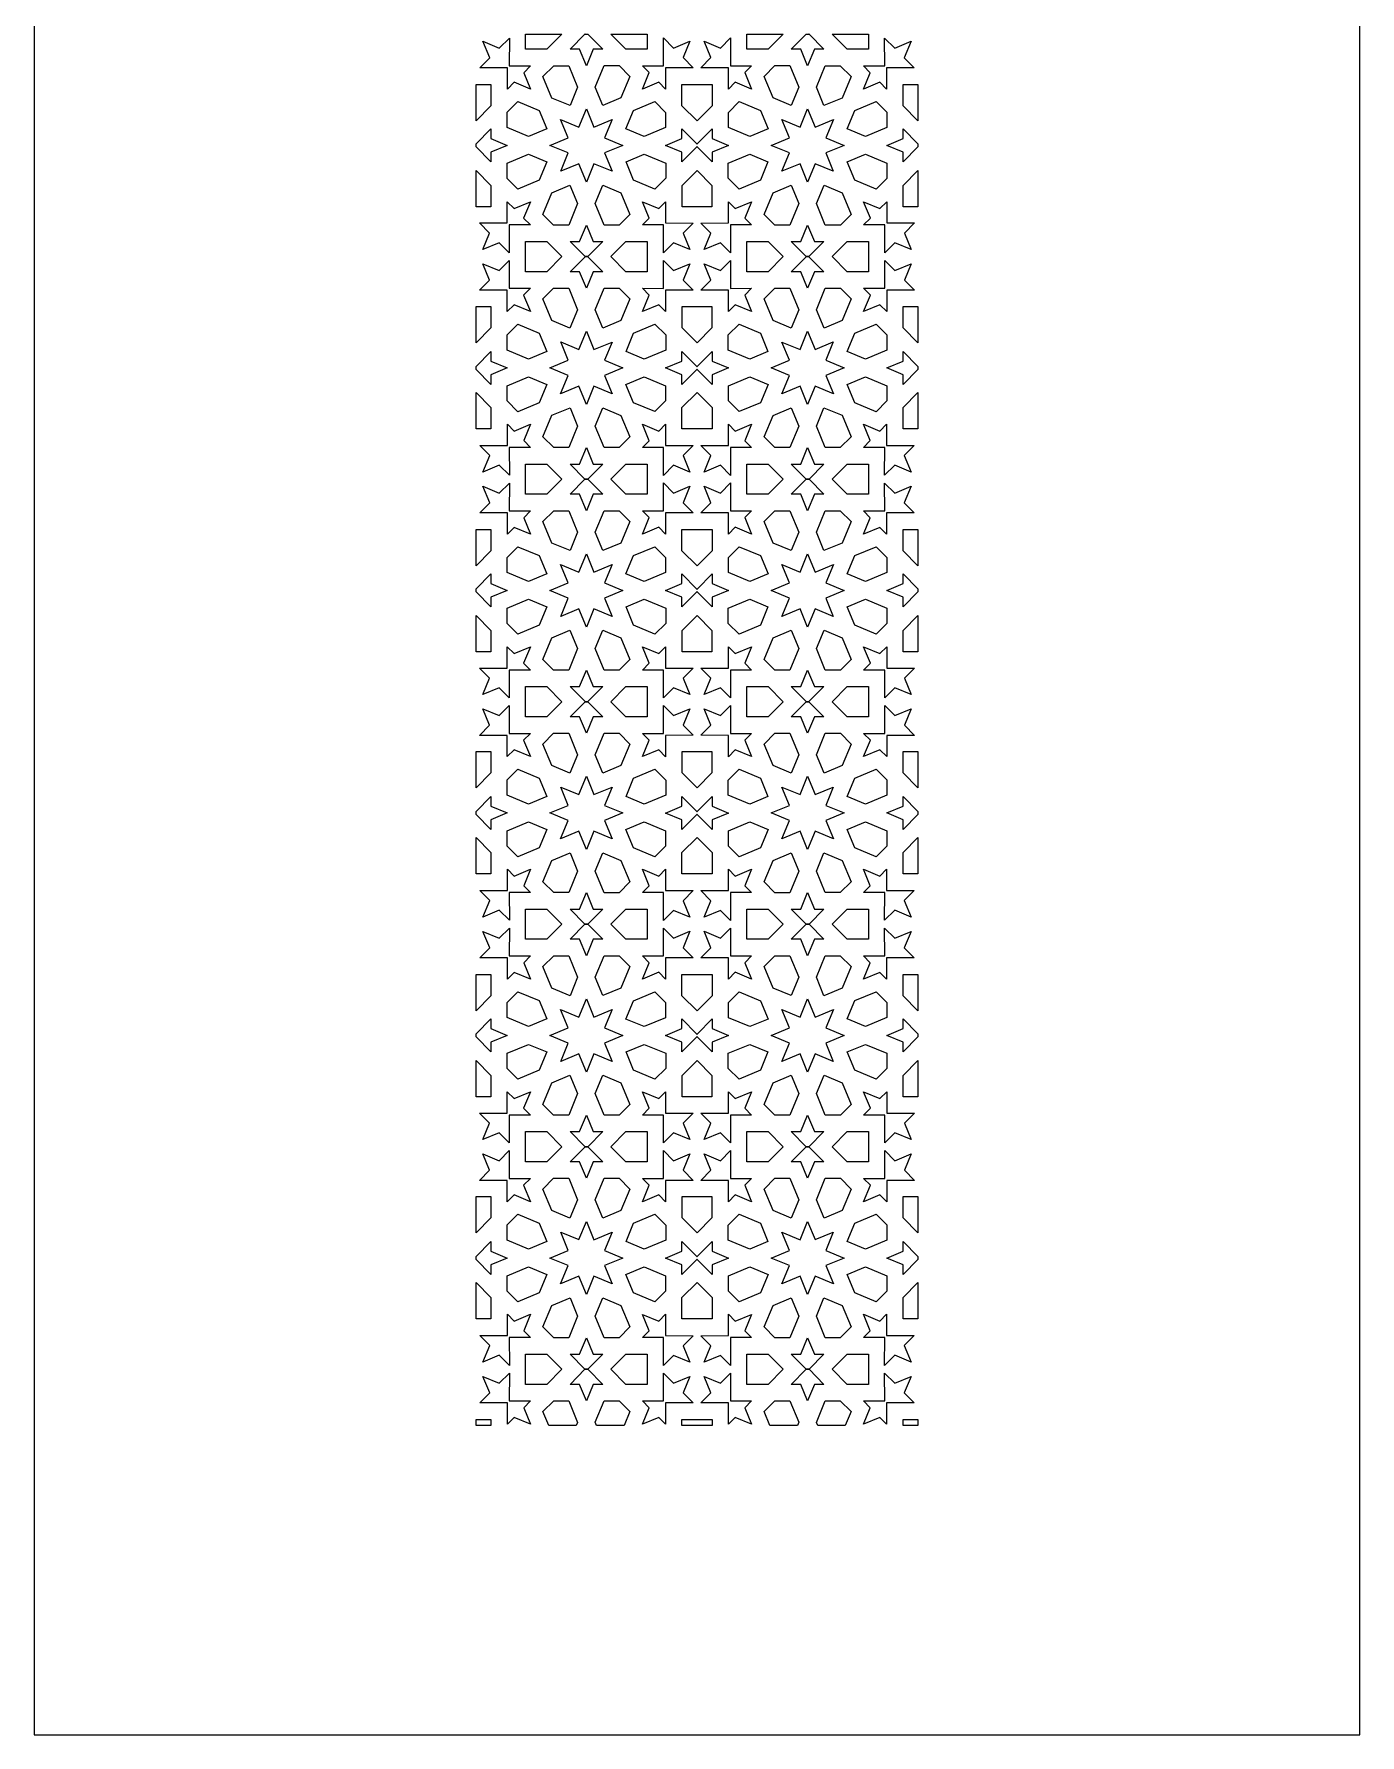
# Model space of a CAD drawing. Extents: x -375 to 375, y -1025 to 1025.
# Drawn here: x -375 to 375, y -1025 to -63 of the extents above; entities that cross this region are included whole.
import ezdxf

# ---------------------------------------------------------------- set-up
doc = ezdxf.new("R2010")
doc.units = 0
doc.layers.add('LAYER_1', color=18, linetype='CONTINUOUS')

msp = doc.modelspace()

# ---------------------------------------------------------------- linework, layer by layer
at = {"layer": 'LAYER_1'}
for points in [[(-375, -1025), (375, -1025), (375, 1025), (-375, 1025)], [(-106.15, -81.18), (-94.17, -81.17), (-98.01, -85.04), (-94.18, -94.34), (-103.43, -90.49), (-107.27, -94.35), (-107.26, -82.3), (-122.88, -82.29), (-117.23, -76.6), (-121.06, -67.29), (-111.81, -71.15), (-106.14, -65.44)], [(-84.92, -71.77), (-96.94, -71.77), (-96.94, -63.25), (-76.45, -63.25)], [(-53.3, -71.79), (-58.72, -71.79), (-62.56, -81.09), (-66.39, -71.79), (-71.82, -71.79), (-63.35, -63.28), (-61.77, -63.28)], [(-63.34, -63.18), (-63.36, -63.2), (-63.34, -63.21), (-63.35, -63.21), (-63.37, -63.21), (-63.36, -63.2), (-63.37, -63.18), (-63.35, -63.18)], [(-63.34, -63.22), (-63.36, -63.23), (-63.34, -63.24), (-63.35, -63.24), (-63.37, -63.24), (-63.36, -63.23), (-63.37, -63.21), (-63.35, -63.21)], [(-63.34, -63.25), (-63.36, -63.26), (-63.34, -63.28), (-63.35, -63.28), (-63.37, -63.28), (-63.36, -63.26), (-63.37, -63.25), (-63.35, -63.25)], [(-28.17, -71.77), (-40.19, -71.77), (-48.67, -63.25), (-28.17, -63.25)], [(-13.26, -71.1), (-4.01, -67.25), (-7.84, -76.55), (-2.19, -82.24), (-17.81, -82.25), (-17.8, -94.31), (-21.64, -90.44), (-30.89, -94.3), (-27.06, -84.99), (-30.9, -81.13), (-18.92, -81.14), (-18.93, -65.4)], [(18.92, -81.14), (30.9, -81.13), (27.06, -84.99), (30.89, -94.3), (21.64, -90.44), (17.8, -94.31), (17.81, -82.25), (2.19, -82.24), (7.84, -76.55), (4.01, -67.25), (13.26, -71.1), (18.93, -65.4)], [(40.19, -71.77), (28.17, -71.77), (28.17, -63.25), (48.67, -63.25)], [(71.82, -71.79), (66.39, -71.79), (62.56, -81.09), (58.72, -71.79), (53.3, -71.79), (61.77, -63.28), (63.35, -63.28)], [(63.36, -63.2), (63.37, -63.21), (63.35, -63.21), (63.34, -63.21), (63.36, -63.2), (63.34, -63.18), (63.35, -63.18), (63.37, -63.18)], [(63.36, -63.23), (63.37, -63.24), (63.35, -63.24), (63.34, -63.24), (63.36, -63.23), (63.34, -63.22), (63.35, -63.21), (63.37, -63.21)], [(63.36, -63.26), (63.37, -63.28), (63.35, -63.28), (63.34, -63.28), (63.36, -63.26), (63.34, -63.25), (63.35, -63.25), (63.37, -63.25)], [(96.94, -71.77), (84.92, -71.77), (76.45, -63.25), (96.94, -63.25)], [(111.81, -71.15), (121.06, -67.29), (117.23, -76.6), (122.88, -82.29), (107.26, -82.3), (107.27, -94.35), (103.43, -90.49), (94.18, -94.34), (98.01, -85.04), (94.17, -81.17), (106.15, -81.18), (106.14, -65.44)], [(-67.54, -93.27), (-71.81, -103.64), (-82.09, -99.36), (-87.11, -87.18), (-81.05, -81.1), (-72.55, -81.1)], [(-37.99, -87.16), (-43, -99.33), (-53.29, -103.62), (-57.56, -93.25), (-52.55, -81.07), (-44.05, -81.07)], [(57.56, -93.25), (53.29, -103.62), (43, -99.33), (37.99, -87.16), (44.05, -81.07), (52.55, -81.07)], [(87.11, -87.18), (82.09, -99.36), (71.81, -103.64), (67.54, -93.27), (72.55, -81.1), (81.05, -81.1)], [(-116.59, -103.81), (-125, -112.27), (-125, -91.72), (-116.59, -91.72)], [(8.49, -103.8), (0, -112.3), (-8.49, -103.8), (-8.49, -91.71), (8.49, -91.71)], [(125, -112.27), (116.59, -103.81), (116.59, -91.72), (125, -91.72)], [(-89.22, -106.45), (-84.95, -116.83), (-95.24, -121.11), (-107.34, -116.07), (-107.34, -107.46), (-101.33, -101.41)], [(-58.29, -115.8), (-47.99, -111.5), (-52.26, -121.86), (-41.96, -126.16), (-52.25, -130.45), (-47.99, -140.81), (-58.29, -136.52), (-62.55, -146.88), (-66.82, -136.53), (-77.11, -140.82), (-72.84, -130.45), (-83.15, -126.16), (-72.85, -121.86), (-77.12, -111.5), (-66.82, -115.8), (-62.55, -105.44)], [(-17.78, -107.48), (-17.78, -116.09), (-29.88, -121.13), (-40.17, -116.85), (-35.9, -106.47), (-23.79, -101.43)], [(35.9, -106.47), (40.17, -116.85), (29.88, -121.13), (17.78, -116.09), (17.78, -107.48), (23.79, -101.43)], [(66.82, -115.8), (77.12, -111.5), (72.85, -121.86), (83.15, -126.16), (72.84, -130.45), (77.11, -140.82), (66.82, -136.53), (62.55, -146.88), (58.29, -136.52), (47.99, -140.81), (52.25, -130.45), (41.96, -126.16), (52.26, -121.86), (47.99, -111.5), (58.29, -115.8), (62.55, -105.44)], [(107.34, -107.46), (107.34, -116.07), (95.24, -121.11), (84.95, -116.83), (89.22, -106.45), (101.33, -101.41)], [(-116.58, -122.3), (-107.33, -126.15), (-116.58, -130), (-116.58, -135.47), (-125, -126.99), (-125, -125.31), (-116.58, -116.83)], [(8.5, -122.29), (17.75, -126.14), (8.5, -129.99), (8.5, -135.46), (0.03, -126.93), (0.03, -126.94), (0.02, -126.94), (0.01, -126.94), (0, -126.93), (-0.01, -126.94), (-0.02, -126.94), (-0.03, -126.94), (-0.03, -126.93), (-8.5, -135.46), (-8.5, -129.99), (-17.75, -126.14), (-8.5, -122.29), (-8.5, -116.82), (-0.04, -125.35), (-0.02, -125.36), (0, -125.35), (0.02, -125.36), (0.04, -125.35), (8.5, -116.82)], [(125, -125.31), (125, -126.99), (116.58, -135.47), (116.58, -130), (107.33, -126.15), (116.58, -122.3), (116.58, -116.83)], [(-84.95, -135.48), (-89.22, -145.85), (-101.33, -150.89), (-107.34, -144.85), (-107.34, -136.24), (-95.24, -131.19)], [(-17.71, -136.22), (-17.71, -144.77), (-23.77, -150.86), (-35.87, -145.82), (-40.13, -135.47), (-29.82, -131.18)], [(40.13, -135.47), (35.87, -145.82), (23.77, -150.86), (17.71, -144.77), (17.71, -136.22), (29.82, -131.18)], [(107.34, -136.24), (107.34, -144.85), (101.33, -150.89), (89.22, -145.85), (84.95, -135.48), (95.24, -131.19)], [(-116.54, -148.83), (-116.54, -160.92), (-125, -160.92), (-125, -140.34), (-124.99, -140.33)], [(8.45, -148.83), (8.45, -160.92), (0, -160.92), (-8.45, -160.92), (-8.45, -148.83), (0, -140.38)], [(125, -140.34), (125, -160.92), (116.54, -160.92), (116.54, -148.83), (124.99, -140.33)], [(-67.57, -159.05), (-72.58, -171.23), (-81.08, -171.23), (-87.14, -165.14), (-82.12, -152.96), (-71.84, -148.68)], [(-42.99, -152.96), (-37.98, -165.14), (-44.03, -171.22), (-52.53, -171.22), (-57.54, -159.05), (-53.27, -148.67)], [(57.54, -159.05), (52.53, -171.22), (44.03, -171.22), (37.98, -165.14), (42.99, -152.96), (53.27, -148.67)], [(82.12, -152.96), (87.14, -165.14), (81.08, -171.23), (72.58, -171.23), (67.57, -159.05), (71.84, -148.68)], [(-103.48, -161.86), (-94.23, -158), (-98.06, -167.31), (-94.22, -171.17), (-106.2, -171.16), (-106.21, -186.88), (-111.87, -181.19), (-121.11, -185.04), (-117.28, -175.74), (-122.95, -170.04), (-107.31, -170.04), (-107.32, -158)], [(-17.82, -170.04), (-2.2, -170.05), (-7.85, -175.74), (-4.02, -185.05), (-13.27, -181.19), (-18.94, -186.9), (-18.93, -171.16), (-30.91, -171.17), (-27.07, -167.3), (-30.9, -158), (-21.65, -161.85), (-17.81, -157.99)], [(21.65, -161.85), (30.9, -158), (27.07, -167.3), (30.91, -171.17), (18.93, -171.16), (18.94, -186.9), (13.27, -181.19), (4.02, -185.05), (7.85, -175.74), (2.2, -170.05), (17.82, -170.04), (17.81, -157.99)], [(107.31, -170.04), (122.95, -170.04), (117.28, -175.74), (121.11, -185.04), (111.87, -181.19), (106.21, -186.88), (106.2, -171.16), (94.22, -171.17), (98.06, -167.31), (94.23, -158), (103.48, -161.86), (107.32, -158)], [(-58.72, -180.53), (-53.29, -180.53), (-61.77, -189.05), (-61.75, -189.07), (-63.37, -189.07), (-63.34, -189.05), (-71.82, -180.53), (-66.39, -180.53), (-62.55, -171.23)], [(66.39, -180.53), (71.82, -180.53), (63.34, -189.05), (63.37, -189.07), (61.75, -189.07), (61.77, -189.05), (53.29, -180.53), (58.72, -180.53), (62.55, -171.23)], [(-76.43, -189.07), (-84.92, -197.62), (-96.94, -197.62), (-96.94, -189.07), (-96.94, -180.53), (-84.92, -180.53)], [(-28.17, -189.07), (-28.17, -197.62), (-40.19, -197.62), (-48.68, -189.07), (-40.19, -180.53), (-28.17, -180.53)], [(48.68, -189.07), (40.19, -197.62), (28.17, -197.62), (28.17, -189.07), (28.17, -180.53), (40.19, -180.53)], [(96.94, -189.07), (96.94, -197.62), (84.92, -197.62), (76.43, -189.07), (84.92, -180.53), (96.94, -180.53)], [(-106.2, -206.98), (-94.22, -206.97), (-98.06, -210.83), (-94.23, -220.14), (-103.48, -216.29), (-107.32, -220.15), (-107.31, -208.1), (-122.95, -208.11), (-117.28, -202.4), (-121.11, -193.1), (-111.87, -196.95), (-106.21, -191.27)], [(-61.77, -189.09), (-53.29, -197.61), (-58.72, -197.61), (-62.55, -206.92), (-66.39, -197.61), (-71.82, -197.61), (-63.34, -189.1), (-63.37, -189.07), (-61.75, -189.07)], [(-13.27, -196.95), (-4.02, -193.1), (-7.85, -202.4), (-2.2, -208.09), (-17.82, -208.1), (-17.81, -220.16), (-21.65, -216.29), (-30.9, -220.15), (-27.07, -210.84), (-30.91, -206.98), (-18.93, -206.99), (-18.94, -191.25)], [(18.93, -206.99), (30.91, -206.98), (27.07, -210.84), (30.9, -220.15), (21.65, -216.29), (17.81, -220.16), (17.82, -208.1), (2.2, -208.09), (7.85, -202.4), (4.02, -193.1), (13.27, -196.95), (18.94, -191.25)], [(63.34, -189.1), (71.82, -197.61), (66.39, -197.61), (62.55, -206.92), (58.72, -197.61), (53.29, -197.61), (61.77, -189.09), (61.75, -189.07), (63.37, -189.07)], [(111.87, -196.95), (121.11, -193.1), (117.28, -202.4), (122.95, -208.11), (107.31, -208.1), (107.32, -220.15), (103.48, -216.29), (94.23, -220.14), (98.06, -210.83), (94.22, -206.97), (106.2, -206.98), (106.21, -191.27)], [(-67.57, -219.09), (-71.84, -229.47), (-82.12, -225.18), (-87.14, -213), (-81.08, -206.92), (-72.58, -206.92)], [(-37.98, -213.01), (-42.99, -225.18), (-53.27, -229.47), (-57.54, -219.1), (-52.53, -206.92), (-44.03, -206.92)], [(57.54, -219.1), (53.27, -229.47), (42.99, -225.18), (37.98, -213.01), (44.03, -206.92), (52.53, -206.92)], [(87.14, -213), (82.12, -225.18), (71.84, -229.47), (67.57, -219.09), (72.58, -206.92), (81.08, -206.92)], [(-116.54, -229.31), (-124.99, -237.82), (-125, -237.8), (-125, -217.22), (-116.54, -217.22)], [(8.45, -217.22), (8.45, -229.32), (0, -237.76), (-8.45, -229.32), (-8.45, -217.22), (0, -217.22)], [(125, -237.8), (124.99, -237.82), (116.54, -229.31), (116.54, -217.22), (125, -217.22)], [(-89.22, -232.29), (-84.95, -242.67), (-95.24, -246.95), (-107.34, -241.91), (-107.34, -233.3), (-101.33, -227.25)], [(-17.71, -233.37), (-17.71, -241.92), (-29.82, -246.97), (-40.13, -242.67), (-35.87, -232.32), (-23.77, -227.28)], [(35.87, -232.32), (40.13, -242.67), (29.82, -246.97), (17.71, -241.92), (17.71, -233.37), (23.77, -227.28)], [(107.34, -233.3), (107.34, -241.91), (95.24, -246.95), (84.95, -242.67), (89.22, -232.29), (101.33, -227.25)], [(-58.29, -241.63), (-47.99, -237.33), (-52.25, -247.69), (-41.96, -251.99), (-52.26, -256.28), (-47.99, -266.64), (-58.29, -262.35), (-62.55, -272.71), (-66.82, -262.35), (-77.12, -266.64), (-72.85, -256.28), (-83.15, -251.99), (-72.84, -247.69), (-77.11, -237.32), (-66.82, -241.62), (-62.55, -231.26)], [(66.82, -241.62), (77.11, -237.32), (72.84, -247.69), (83.15, -251.99), (72.85, -256.28), (77.12, -266.64), (66.82, -262.35), (62.55, -272.71), (58.29, -262.35), (47.99, -266.64), (52.26, -256.28), (41.96, -251.99), (52.25, -247.69), (47.99, -237.33), (58.29, -241.63), (62.55, -231.26)], [(-116.58, -248.14), (-107.33, -251.99), (-116.58, -255.85), (-116.58, -261.31), (-125, -252.83), (-125, -251.16), (-116.58, -242.68)], [(8.5, -248.15), (17.75, -252), (8.5, -255.86), (8.5, -261.32), (0.04, -252.8), (0.02, -252.79), (0, -252.8), (-0.02, -252.79), (-0.04, -252.8), (-8.5, -261.32), (-8.5, -255.86), (-17.75, -252), (-8.5, -248.15), (-8.5, -242.69), (-0.03, -251.22), (-0.03, -251.2), (-0.02, -251.21), (-0.01, -251.2), (0, -251.22), (0.01, -251.2), (0.02, -251.21), (0.03, -251.2), (0.03, -251.22), (8.5, -242.69)], [(125, -251.16), (125, -252.83), (116.58, -261.31), (116.58, -255.85), (107.33, -251.99), (116.58, -248.14), (116.58, -242.68)], [(-84.95, -261.32), (-89.22, -271.69), (-101.33, -276.73), (-107.34, -270.69), (-107.34, -262.07), (-95.24, -257.03)], [(-17.78, -262.05), (-17.78, -270.67), (-23.79, -276.71), (-35.9, -271.67), (-40.17, -261.3), (-29.88, -257.01)], [(40.17, -261.3), (35.9, -271.67), (23.79, -276.71), (17.78, -270.67), (17.78, -262.05), (29.88, -257.01)], [(107.34, -262.07), (107.34, -270.69), (101.33, -276.73), (89.22, -271.69), (84.95, -261.32), (95.24, -257.03)], [(-116.59, -274.33), (-116.59, -286.43), (-125, -286.43), (-125, -265.87)], [(8.49, -274.34), (8.49, -286.43), (-8.49, -286.43), (-8.49, -274.34), (0, -265.84)], [(125, -286.43), (116.59, -286.43), (116.59, -274.33), (125, -265.87)], [(-67.54, -284.87), (-72.55, -297.05), (-81.05, -297.05), (-87.11, -290.96), (-82.09, -278.78), (-71.81, -274.5)], [(-43, -278.81), (-37.99, -290.98), (-44.05, -297.07), (-52.55, -297.07), (-57.56, -284.9), (-53.29, -274.52)], [(57.56, -284.9), (52.55, -297.07), (44.05, -297.07), (37.99, -290.98), (43, -278.81), (53.29, -274.52)], [(82.09, -278.78), (87.11, -290.96), (81.05, -297.05), (72.55, -297.05), (67.54, -284.87), (71.81, -274.5)], [(-103.43, -287.66), (-94.18, -283.8), (-98.01, -293.11), (-94.17, -296.97), (-106.15, -296.96), (-106.14, -312.7), (-111.81, -307), (-121.06, -310.85), (-117.23, -301.55), (-122.88, -295.86), (-107.26, -295.85), (-107.27, -283.79)], [(-17.81, -295.89), (-2.19, -295.9), (-7.84, -301.59), (-4.01, -310.9), (-13.26, -307.04), (-18.93, -312.75), (-18.92, -297.01), (-30.9, -297.01), (-27.06, -293.15), (-30.89, -283.85), (-21.64, -287.7), (-17.8, -283.84)], [(21.64, -287.7), (30.89, -283.85), (27.06, -293.15), (30.9, -297.01), (18.92, -297.01), (18.93, -312.75), (13.26, -307.04), (4.01, -310.9), (7.84, -301.59), (2.19, -295.9), (17.81, -295.89), (17.8, -283.84)], [(107.26, -295.85), (122.88, -295.86), (117.23, -301.55), (121.06, -310.85), (111.81, -307), (106.14, -312.7), (106.15, -296.96), (94.17, -296.97), (98.01, -293.11), (94.18, -283.8), (103.43, -287.66), (107.27, -283.79)], [(-58.72, -306.36), (-53.3, -306.36), (-61.77, -314.87), (-63.35, -314.87), (-63.34, -314.87), (-63.36, -314.88), (-63.34, -314.9), (-63.35, -314.9), (-63.37, -314.9), (-63.36, -314.88), (-63.37, -314.87), (-63.35, -314.87), (-71.82, -306.36), (-66.39, -306.36), (-62.56, -297.05)], [(66.39, -306.36), (71.82, -306.36), (63.35, -314.87), (63.37, -314.87), (63.36, -314.88), (63.37, -314.9), (63.35, -314.9), (63.34, -314.9), (63.36, -314.88), (63.34, -314.87), (63.35, -314.87), (61.77, -314.87), (53.3, -306.36), (58.72, -306.36), (62.56, -297.05)], [(-76.45, -314.9), (-84.92, -323.43), (-96.94, -323.43), (-96.94, -314.9), (-96.94, -306.37), (-84.92, -306.37)], [(-28.17, -314.9), (-28.17, -323.43), (-40.19, -323.43), (-48.67, -314.9), (-40.19, -306.37), (-28.17, -306.37)], [(48.67, -314.9), (40.19, -323.43), (28.17, -323.43), (28.17, -314.9), (28.17, -306.37), (40.19, -306.37)], [(96.94, -314.9), (96.94, -323.43), (84.92, -323.43), (76.45, -314.9), (84.92, -306.37), (96.94, -306.37)], [(-106.15, -332.83), (-94.17, -332.83), (-98.01, -336.69), (-94.18, -345.99), (-103.43, -342.14), (-107.27, -346), (-107.26, -333.95), (-122.88, -333.94), (-117.23, -328.25), (-121.06, -318.94), (-111.81, -322.8), (-106.14, -317.1)], [(-63.34, -314.9), (-63.36, -314.92), (-63.34, -314.93), (-63.35, -314.93), (-61.77, -314.93), (-53.3, -323.44), (-58.72, -323.44), (-62.56, -332.75), (-66.39, -323.44), (-71.82, -323.44), (-63.35, -314.93), (-63.37, -314.93), (-63.36, -314.92), (-63.37, -314.9), (-63.35, -314.9)], [(-13.26, -322.75), (-4.01, -318.9), (-7.84, -328.2), (-2.19, -333.89), (-17.81, -333.91), (-17.8, -345.96), (-21.64, -342.1), (-30.89, -345.95), (-27.06, -336.65), (-30.9, -332.78), (-18.92, -332.79), (-18.93, -317.05)], [(18.92, -332.79), (30.9, -332.78), (27.06, -336.65), (30.89, -345.95), (21.64, -342.1), (17.8, -345.96), (17.81, -333.91), (2.19, -333.89), (7.84, -328.2), (4.01, -318.9), (13.26, -322.75), (18.93, -317.05)], [(63.36, -314.92), (63.37, -314.93), (63.35, -314.93), (71.82, -323.44), (66.39, -323.44), (62.56, -332.75), (58.72, -323.44), (53.3, -323.44), (61.77, -314.93), (63.35, -314.93), (63.34, -314.93), (63.36, -314.92), (63.34, -314.9), (63.35, -314.9), (63.37, -314.9)], [(111.81, -322.8), (121.06, -318.94), (117.23, -328.25), (122.88, -333.94), (107.26, -333.95), (107.27, -346), (103.43, -342.14), (94.18, -345.99), (98.01, -336.69), (94.17, -332.83), (106.15, -332.83), (106.14, -317.1)], [(-67.54, -344.92), (-71.81, -355.3), (-82.09, -351.01), (-87.11, -338.84), (-81.05, -332.75), (-72.55, -332.75)], [(-37.99, -338.81), (-43, -350.99), (-53.29, -355.27), (-57.56, -344.9), (-52.55, -332.72), (-44.05, -332.72)], [(57.56, -344.9), (53.29, -355.27), (43, -350.99), (37.99, -338.81), (44.05, -332.72), (52.55, -332.72)], [(87.11, -338.84), (82.09, -351.01), (71.81, -355.3), (67.54, -344.92), (72.55, -332.75), (81.05, -332.75)], [(-116.59, -355.46), (-125, -363.93), (-125, -343.37), (-116.59, -343.37)], [(8.49, -355.46), (0, -363.96), (-8.49, -355.46), (-8.49, -343.36), (8.49, -343.36)], [(125, -363.93), (116.59, -355.46), (116.59, -343.37), (125, -343.37)], [(-89.22, -358.11), (-84.95, -368.48), (-95.24, -372.77), (-107.34, -367.72), (-107.34, -359.11), (-101.33, -353.06)], [(-17.78, -359.13), (-17.78, -367.74), (-29.88, -372.79), (-40.17, -368.5), (-35.9, -358.13), (-23.79, -353.08)], [(35.9, -358.13), (40.17, -368.5), (29.88, -372.79), (17.78, -367.74), (17.78, -359.13), (23.79, -353.08)], [(107.34, -359.11), (107.34, -367.72), (95.24, -372.77), (84.95, -368.48), (89.22, -358.11), (101.33, -353.06)], [(-58.29, -367.45), (-47.99, -363.16), (-52.26, -373.52), (-41.96, -377.81), (-52.25, -382.11), (-47.99, -392.46), (-58.29, -388.17), (-62.55, -398.53), (-66.82, -388.18), (-77.11, -392.47), (-72.84, -382.11), (-83.15, -377.81), (-72.85, -373.52), (-77.12, -363.16), (-66.82, -367.45), (-62.55, -357.09)], [(66.82, -367.45), (77.12, -363.16), (72.85, -373.52), (83.15, -377.81), (72.84, -382.11), (77.11, -392.47), (66.82, -388.18), (62.55, -398.53), (58.29, -388.17), (47.99, -392.46), (52.25, -382.11), (41.96, -377.81), (52.26, -373.52), (47.99, -363.16), (58.29, -367.45), (62.55, -357.09)], [(-116.58, -373.95), (-107.33, -377.8), (-116.58, -381.66), (-116.58, -387.12), (-125, -378.64), (-125, -376.97), (-116.58, -368.49)], [(8.5, -373.94), (17.75, -377.79), (8.5, -381.65), (8.5, -387.11), (0.03, -378.58), (0.03, -378.59), (0.02, -378.59), (0.01, -378.59), (0, -378.58), (-0.01, -378.59), (-0.02, -378.59), (-0.03, -378.59), (-0.03, -378.58), (-8.5, -387.11), (-8.5, -381.65), (-17.75, -377.79), (-8.5, -373.94), (-8.5, -368.47), (-0.04, -377), (-0.02, -377.01), (0, -377), (0.02, -377.01), (0.04, -377), (8.5, -368.47)], [(125, -376.97), (125, -378.64), (116.58, -387.12), (116.58, -381.66), (107.33, -377.8), (116.58, -373.95), (116.58, -368.49)], [(-84.95, -387.13), (-89.22, -397.5), (-101.33, -402.55), (-107.34, -396.5), (-107.34, -387.89), (-95.24, -382.84)], [(-17.71, -387.87), (-17.71, -396.42), (-23.77, -402.52), (-35.87, -397.47), (-40.13, -387.13), (-29.82, -382.83)], [(40.13, -387.13), (35.87, -397.47), (23.77, -402.52), (17.71, -396.42), (17.71, -387.87), (29.82, -382.83)], [(107.34, -387.89), (107.34, -396.5), (101.33, -402.55), (89.22, -397.5), (84.95, -387.13), (95.24, -382.84)], [(-116.54, -400.48), (-116.54, -412.58), (-125, -412.58), (-125, -391.99), (-124.99, -391.98)], [(8.45, -400.48), (8.45, -412.57), (0, -412.57), (-8.45, -412.57), (-8.45, -400.48), (0, -392.04)], [(125, -391.99), (125, -412.58), (116.54, -412.58), (116.54, -400.48), (124.99, -391.98)], [(-67.57, -410.71), (-72.58, -422.88), (-81.08, -422.88), (-87.14, -416.79), (-82.12, -404.62), (-71.84, -400.33)], [(-42.99, -404.61), (-37.98, -416.79), (-44.03, -422.88), (-52.53, -422.88), (-57.54, -410.7), (-53.27, -400.33)], [(57.54, -410.7), (52.53, -422.88), (44.03, -422.88), (37.98, -416.79), (42.99, -404.61), (53.27, -400.33)], [(82.12, -404.62), (87.14, -416.79), (81.08, -422.88), (72.58, -422.88), (67.57, -410.71), (71.84, -400.33)], [(-103.48, -413.51), (-94.23, -409.66), (-98.06, -418.96), (-94.22, -422.83), (-106.2, -422.82), (-106.21, -438.53), (-111.87, -432.84), (-121.11, -436.7), (-117.28, -427.39), (-122.95, -421.69), (-107.31, -421.7), (-107.32, -409.65)], [(-17.82, -421.69), (-2.2, -421.71), (-7.85, -427.4), (-4.02, -436.7), (-13.27, -432.85), (-18.94, -438.55), (-18.93, -422.81), (-30.91, -422.82), (-27.07, -418.95), (-30.9, -409.65), (-21.65, -413.5), (-17.81, -409.64)], [(21.65, -413.5), (30.9, -409.65), (27.07, -418.95), (30.91, -422.82), (18.93, -422.81), (18.94, -438.55), (13.27, -432.85), (4.02, -436.7), (7.85, -427.4), (2.2, -421.71), (17.82, -421.69), (17.81, -409.64)], [(107.31, -421.7), (122.95, -421.69), (117.28, -427.39), (121.11, -436.7), (111.87, -432.84), (106.21, -438.53), (106.2, -422.82), (94.22, -422.83), (98.06, -418.96), (94.23, -409.66), (103.48, -413.51), (107.32, -409.65)], [(-58.72, -432.19), (-53.29, -432.19), (-61.77, -440.7), (-61.75, -440.72), (-63.37, -440.72), (-63.34, -440.7), (-71.82, -432.19), (-66.39, -432.19), (-62.55, -422.88)], [(66.39, -432.19), (71.82, -432.19), (63.34, -440.7), (63.37, -440.72), (61.75, -440.72), (61.77, -440.7), (53.29, -432.19), (58.72, -432.19), (62.55, -422.88)], [(-76.43, -440.73), (-84.92, -449.27), (-96.94, -449.27), (-96.94, -440.73), (-96.94, -432.18), (-84.92, -432.18)], [(-28.17, -440.73), (-28.17, -449.27), (-40.19, -449.27), (-48.68, -440.73), (-40.19, -432.18), (-28.17, -432.18)], [(48.68, -440.73), (40.19, -449.27), (28.17, -449.27), (28.17, -440.73), (28.17, -432.18), (40.19, -432.18)], [(96.94, -440.73), (96.94, -449.27), (84.92, -449.27), (76.43, -440.73), (84.92, -432.18), (96.94, -432.18)], [(-61.77, -440.75), (-53.29, -449.26), (-58.72, -449.26), (-62.55, -458.57), (-66.39, -449.26), (-71.82, -449.26), (-63.34, -440.75), (-63.37, -440.73), (-61.75, -440.73)], [(63.34, -440.75), (71.82, -449.26), (66.39, -449.26), (62.55, -458.57), (58.72, -449.26), (53.29, -449.26), (61.77, -440.75), (61.75, -440.73), (63.37, -440.73)], [(-106.2, -458.63), (-94.22, -458.62), (-98.06, -462.49), (-94.23, -471.79), (-103.48, -467.94), (-107.32, -471.8), (-107.31, -459.75), (-122.95, -459.76), (-117.28, -454.06), (-121.11, -444.75), (-111.87, -448.61), (-106.21, -442.92)], [(-13.27, -448.6), (-4.02, -444.75), (-7.85, -454.05), (-2.2, -459.74), (-17.82, -459.76), (-17.81, -471.81), (-21.65, -467.95), (-30.9, -471.8), (-27.07, -462.5), (-30.91, -458.63), (-18.93, -458.64), (-18.94, -442.9)], [(18.93, -458.64), (30.91, -458.63), (27.07, -462.5), (30.9, -471.8), (21.65, -467.95), (17.81, -471.81), (17.82, -459.76), (2.2, -459.74), (7.85, -454.05), (4.02, -444.75), (13.27, -448.6), (18.94, -442.9)], [(111.87, -448.61), (121.11, -444.75), (117.28, -454.06), (122.95, -459.76), (107.31, -459.75), (107.32, -471.8), (103.48, -467.94), (94.23, -471.79), (98.06, -462.49), (94.22, -458.62), (106.2, -458.63), (106.21, -442.92)], [(-67.57, -470.75), (-71.84, -481.12), (-82.12, -476.83), (-87.14, -464.66), (-81.08, -458.57), (-72.58, -458.57)], [(-37.98, -464.66), (-42.99, -476.84), (-53.27, -481.12), (-57.54, -470.75), (-52.53, -458.57), (-44.03, -458.57)], [(57.54, -470.75), (53.27, -481.12), (42.99, -476.84), (37.98, -464.66), (44.03, -458.57), (52.53, -458.57)], [(87.14, -464.66), (82.12, -476.83), (71.84, -481.12), (67.57, -470.75), (72.58, -458.57), (81.08, -458.57)], [(-116.54, -480.97), (-124.99, -489.47), (-125, -489.46), (-125, -468.87), (-116.54, -468.87)], [(8.45, -468.88), (8.45, -480.97), (0, -489.41), (-8.45, -480.97), (-8.45, -468.88), (0, -468.88)], [(125, -489.46), (124.99, -489.47), (116.54, -480.97), (116.54, -468.87), (125, -468.87)], [(-89.22, -483.95), (-84.95, -494.32), (-95.24, -498.61), (-107.34, -493.56), (-107.34, -484.95), (-101.33, -478.9)], [(-17.71, -485.03), (-17.71, -493.58), (-29.82, -498.62), (-40.13, -494.32), (-35.87, -483.98), (-23.77, -478.93)], [(35.87, -483.98), (40.13, -494.32), (29.82, -498.62), (17.71, -493.58), (17.71, -485.03), (23.77, -478.93)], [(107.34, -484.95), (107.34, -493.56), (95.24, -498.61), (84.95, -494.32), (89.22, -483.95), (101.33, -478.9)], [(-58.29, -493.28), (-47.99, -488.99), (-52.25, -499.34), (-41.96, -503.64), (-52.26, -507.93), (-47.99, -518.29), (-58.29, -514), (-62.55, -524.36), (-66.82, -514), (-77.12, -518.29), (-72.85, -507.93), (-83.15, -503.64), (-72.84, -499.34), (-77.11, -488.98), (-66.82, -493.27), (-62.55, -482.92)], [(66.82, -493.27), (77.11, -488.98), (72.84, -499.34), (83.15, -503.64), (72.85, -507.93), (77.12, -518.29), (66.82, -514), (62.55, -524.36), (58.29, -514), (47.99, -518.29), (52.26, -507.93), (41.96, -503.64), (52.25, -499.34), (47.99, -488.99), (58.29, -493.28), (62.55, -482.92)], [(-116.58, -499.79), (-107.33, -503.65), (-116.58, -507.5), (-116.58, -512.96), (-125, -504.48), (-125, -502.81), (-116.58, -494.33)], [(8.5, -499.8), (17.75, -503.66), (8.5, -507.51), (8.5, -512.98), (0.04, -504.45), (0.02, -504.44), (0, -504.45), (-0.02, -504.44), (-0.04, -504.45), (-8.5, -512.98), (-8.5, -507.51), (-17.75, -503.66), (-8.5, -499.8), (-8.5, -494.34), (-0.03, -502.87), (-0.03, -502.86), (-0.02, -502.86), (-0.01, -502.86), (0, -502.87), (0.01, -502.86), (0.02, -502.86), (0.03, -502.86), (0.03, -502.87), (8.5, -494.34)], [(125, -502.81), (125, -504.48), (116.58, -512.96), (116.58, -507.5), (107.33, -503.65), (116.58, -499.79), (116.58, -494.33)], [(-84.95, -512.97), (-89.22, -523.34), (-101.33, -528.39), (-107.34, -522.34), (-107.34, -513.73), (-95.24, -508.68)], [(-17.78, -513.71), (-17.78, -522.32), (-23.79, -528.37), (-35.9, -523.32), (-40.17, -512.95), (-29.88, -508.66)], [(40.17, -512.95), (35.9, -523.32), (23.79, -528.37), (17.78, -522.32), (17.78, -513.71), (29.88, -508.66)], [(107.34, -513.73), (107.34, -522.34), (101.33, -528.39), (89.22, -523.34), (84.95, -512.97), (95.24, -508.68)], [(-116.59, -525.99), (-116.59, -538.08), (-125, -538.08), (-125, -517.52)], [(8.49, -525.99), (8.49, -538.09), (-8.49, -538.09), (-8.49, -525.99), (0, -517.49)], [(125, -538.08), (116.59, -538.08), (116.59, -525.99), (125, -517.52)], [(-67.54, -536.53), (-72.55, -548.7), (-81.05, -548.7), (-87.11, -542.61), (-82.09, -530.44), (-71.81, -526.15)], [(-43, -530.46), (-37.99, -542.64), (-44.05, -548.73), (-52.55, -548.73), (-57.56, -536.55), (-53.29, -526.18)], [(57.56, -536.55), (52.55, -548.73), (44.05, -548.73), (37.99, -542.64), (43, -530.46), (53.29, -526.18)], [(82.09, -530.44), (87.11, -542.61), (81.05, -548.7), (72.55, -548.7), (67.54, -536.53), (71.81, -526.15)], [(-103.43, -539.31), (-94.18, -535.46), (-98.01, -544.76), (-94.17, -548.62), (-106.15, -548.62), (-106.14, -564.35), (-111.81, -558.65), (-121.06, -562.51), (-117.23, -553.2), (-122.88, -547.51), (-107.26, -547.5), (-107.27, -535.45)], [(-17.81, -547.54), (-2.19, -547.56), (-7.84, -553.25), (-4.01, -562.55), (-13.26, -558.7), (-18.93, -564.4), (-18.92, -548.66), (-30.9, -548.67), (-27.06, -544.8), (-30.89, -535.5), (-21.64, -539.35), (-17.8, -535.49)], [(21.64, -539.35), (30.89, -535.5), (27.06, -544.8), (30.9, -548.67), (18.92, -548.66), (18.93, -564.4), (13.26, -558.7), (4.01, -562.55), (7.84, -553.25), (2.19, -547.56), (17.81, -547.54), (17.8, -535.49)], [(107.26, -547.5), (122.88, -547.51), (117.23, -553.2), (121.06, -562.51), (111.81, -558.65), (106.14, -564.35), (106.15, -548.62), (94.17, -548.62), (98.01, -544.76), (94.18, -535.46), (103.43, -539.31), (107.27, -535.45)], [(-58.72, -558.01), (-53.3, -558.01), (-61.77, -566.52), (-63.35, -566.52), (-63.34, -566.52), (-63.36, -566.54), (-63.34, -566.55), (-63.35, -566.55), (-63.37, -566.55), (-63.36, -566.54), (-63.37, -566.52), (-63.35, -566.52), (-71.82, -558.01), (-66.39, -558.01), (-62.56, -548.7)], [(66.39, -558.01), (71.82, -558.01), (63.35, -566.52), (63.37, -566.52), (63.36, -566.54), (63.37, -566.55), (63.35, -566.55), (63.34, -566.55), (63.36, -566.54), (63.34, -566.52), (63.35, -566.52), (61.77, -566.52), (53.3, -558.01), (58.72, -558.01), (62.56, -548.7)], [(-76.45, -566.55), (-84.92, -575.08), (-96.94, -575.08), (-96.94, -566.55), (-96.94, -558.02), (-84.92, -558.02)], [(-63.34, -566.56), (-63.36, -566.57), (-63.34, -566.58), (-63.35, -566.58), (-61.77, -566.58), (-53.3, -575.09), (-58.72, -575.09), (-62.56, -584.4), (-66.39, -575.09), (-71.82, -575.09), (-63.35, -566.58), (-63.37, -566.58), (-63.36, -566.57), (-63.37, -566.55), (-63.35, -566.55)], [(-28.17, -566.55), (-28.17, -575.08), (-40.19, -575.08), (-48.67, -566.55), (-40.19, -558.02), (-28.17, -558.02)], [(48.67, -566.55), (40.19, -575.08), (28.17, -575.08), (28.17, -566.55), (28.17, -558.02), (40.19, -558.02)], [(63.36, -566.57), (63.37, -566.58), (63.35, -566.58), (71.82, -575.09), (66.39, -575.09), (62.56, -584.4), (58.72, -575.09), (53.3, -575.09), (61.77, -566.58), (63.35, -566.58), (63.34, -566.58), (63.36, -566.57), (63.34, -566.56), (63.35, -566.55), (63.37, -566.55)], [(96.94, -566.55), (96.94, -575.08), (84.92, -575.08), (76.45, -566.55), (84.92, -558.02), (96.94, -558.02)], [(-106.15, -584.49), (-94.17, -584.48), (-98.01, -588.34), (-94.18, -597.65), (-103.43, -593.79), (-107.27, -597.66), (-107.26, -585.6), (-122.88, -585.59), (-117.23, -579.9), (-121.06, -570.6), (-111.81, -574.45), (-106.14, -568.75)], [(-13.26, -574.41), (-4.01, -570.55), (-7.84, -579.86), (-2.19, -585.55), (-17.81, -585.56), (-17.8, -597.61), (-21.64, -593.75), (-30.89, -597.6), (-27.06, -588.3), (-30.9, -584.44), (-18.92, -584.44), (-18.93, -568.7)], [(18.92, -584.44), (30.9, -584.44), (27.06, -588.3), (30.89, -597.6), (21.64, -593.75), (17.8, -597.61), (17.81, -585.56), (2.19, -585.55), (7.84, -579.86), (4.01, -570.55), (13.26, -574.41), (18.93, -568.7)], [(111.81, -574.45), (121.06, -570.6), (117.23, -579.9), (122.88, -585.59), (107.26, -585.6), (107.27, -597.66), (103.43, -593.79), (94.18, -597.65), (98.01, -588.34), (94.17, -584.48), (106.15, -584.49), (106.14, -568.75)], [(-67.54, -596.58), (-71.81, -606.95), (-82.09, -602.67), (-87.11, -590.49), (-81.05, -584.4), (-72.55, -584.4)], [(-37.99, -590.47), (-43, -602.64), (-53.29, -606.93), (-57.56, -596.55), (-52.55, -584.38), (-44.05, -584.38)], [(57.56, -596.55), (53.29, -606.93), (43, -602.64), (37.99, -590.47), (44.05, -584.38), (52.55, -584.38)], [(87.11, -590.49), (82.09, -602.67), (71.81, -606.95), (67.54, -596.58), (72.55, -584.4), (81.05, -584.4)], [(-116.59, -607.12), (-125, -615.58), (-125, -595.02), (-116.59, -595.02)], [(8.49, -607.11), (0, -615.61), (-8.49, -607.11), (-8.49, -595.02), (8.49, -595.02)], [(125, -615.58), (116.59, -607.12), (116.59, -595.02), (125, -595.02)], [(-89.22, -609.76), (-84.95, -620.14), (-95.24, -624.42), (-107.34, -619.38), (-107.34, -610.76), (-101.33, -604.72)], [(-17.78, -610.78), (-17.78, -619.4), (-29.88, -624.44), (-40.17, -620.15), (-35.9, -609.78), (-23.79, -604.74)], [(35.9, -609.78), (40.17, -620.15), (29.88, -624.44), (17.78, -619.4), (17.78, -610.78), (23.79, -604.74)], [(107.34, -610.76), (107.34, -619.38), (95.24, -624.42), (84.95, -620.14), (89.22, -609.76), (101.33, -604.72)], [(-58.29, -619.1), (-47.99, -614.81), (-52.26, -625.17), (-41.96, -629.46), (-52.25, -633.76), (-47.99, -644.12), (-58.29, -639.82), (-62.55, -650.19), (-66.82, -639.83), (-77.11, -644.13), (-72.84, -633.76), (-83.15, -629.46), (-72.85, -625.17), (-77.12, -614.81), (-66.82, -619.1), (-62.55, -608.74)], [(66.82, -619.1), (77.12, -614.81), (72.85, -625.17), (83.15, -629.46), (72.84, -633.76), (77.11, -644.13), (66.82, -639.83), (62.55, -650.19), (58.29, -639.82), (47.99, -644.12), (52.25, -633.76), (41.96, -629.46), (52.26, -625.17), (47.99, -614.81), (58.29, -619.1), (62.55, -608.74)], [(-116.58, -625.6), (-107.33, -629.46), (-116.58, -633.31), (-116.58, -638.77), (-125, -630.29), (-125, -628.62), (-116.58, -620.14)], [(8.5, -625.59), (17.75, -629.45), (8.5, -633.3), (8.5, -638.76), (0.03, -630.23), (0.03, -630.25), (0.02, -630.24), (0.01, -630.25), (0, -630.23), (-0.01, -630.25), (-0.02, -630.24), (-0.03, -630.25), (-0.03, -630.23), (-8.5, -638.76), (-8.5, -633.3), (-17.75, -629.45), (-8.5, -625.59), (-8.5, -620.13), (-0.04, -628.65), (-0.02, -628.66), (0, -628.65), (0.02, -628.66), (0.04, -628.65), (8.5, -620.13)], [(125, -628.62), (125, -630.29), (116.58, -638.77), (116.58, -633.31), (107.33, -629.46), (116.58, -625.6), (116.58, -620.14)], [(-84.95, -638.78), (-89.22, -649.16), (-101.33, -654.2), (-107.34, -648.15), (-107.34, -639.54), (-95.24, -634.5)], [(-17.71, -639.53), (-17.71, -648.08), (-23.77, -654.17), (-35.87, -649.13), (-40.13, -638.78), (-29.82, -634.48)], [(40.13, -638.78), (35.87, -649.13), (23.77, -654.17), (17.71, -648.08), (17.71, -639.53), (29.82, -634.48)], [(107.34, -639.54), (107.34, -648.15), (101.33, -654.2), (89.22, -649.16), (84.95, -638.78), (95.24, -634.5)], [(-116.54, -652.14), (-116.54, -664.23), (-125, -664.23), (-125, -643.65), (-124.99, -643.64)], [(8.45, -652.13), (8.45, -664.23), (0, -664.23), (-8.45, -664.23), (-8.45, -652.13), (0, -643.69)], [(125, -643.65), (125, -664.23), (116.54, -664.23), (116.54, -652.14), (124.99, -643.64)], [(-67.57, -662.36), (-72.58, -674.53), (-81.08, -674.53), (-87.14, -668.45), (-82.12, -656.27), (-71.84, -651.98)], [(-42.99, -656.27), (-37.98, -668.44), (-44.03, -674.53), (-52.53, -674.53), (-57.54, -662.36), (-53.27, -651.98)], [(57.54, -662.36), (52.53, -674.53), (44.03, -674.53), (37.98, -668.44), (42.99, -656.27), (53.27, -651.98)], [(82.12, -656.27), (87.14, -668.45), (81.08, -674.53), (72.58, -674.53), (67.57, -662.36), (71.84, -651.98)], [(-103.48, -665.17), (-94.23, -661.31), (-98.06, -670.62), (-94.22, -674.48), (-106.2, -674.47), (-106.21, -690.18), (-111.87, -684.5), (-121.11, -688.35), (-117.28, -679.05), (-122.95, -673.34), (-107.31, -673.35), (-107.32, -661.3)], [(-17.82, -673.35), (-2.2, -673.36), (-7.85, -679.05), (-4.02, -688.35), (-13.27, -684.5), (-18.94, -690.2), (-18.93, -674.46), (-30.91, -674.47), (-27.07, -670.61), (-30.9, -661.3), (-21.65, -665.16), (-17.81, -661.29)], [(21.65, -665.16), (30.9, -661.3), (27.07, -670.61), (30.91, -674.47), (18.93, -674.46), (18.94, -690.2), (13.27, -684.5), (4.02, -688.35), (7.85, -679.05), (2.2, -673.36), (17.82, -673.35), (17.81, -661.29)], [(107.31, -673.35), (122.95, -673.34), (117.28, -679.05), (121.11, -688.35), (111.87, -684.5), (106.21, -690.18), (106.2, -674.47), (94.22, -674.48), (98.06, -670.62), (94.23, -661.31), (103.48, -665.17), (107.32, -661.3)], [(-58.72, -683.84), (-53.29, -683.84), (-61.77, -692.36), (-61.75, -692.38), (-63.37, -692.38), (-63.34, -692.35), (-71.82, -683.84), (-66.39, -683.84), (-62.55, -674.53)], [(66.39, -683.84), (71.82, -683.84), (63.34, -692.35), (63.37, -692.38), (61.75, -692.38), (61.77, -692.36), (53.29, -683.84), (58.72, -683.84), (62.55, -674.53)], [(-76.43, -692.38), (-84.92, -700.92), (-96.94, -700.92), (-96.94, -692.38), (-96.94, -683.83), (-84.92, -683.83)], [(-61.77, -692.4), (-53.29, -700.92), (-58.72, -700.92), (-62.55, -710.22), (-66.39, -700.92), (-71.82, -700.92), (-63.34, -692.4), (-63.37, -692.38), (-61.75, -692.38)], [(-28.17, -692.38), (-28.17, -700.92), (-40.19, -700.92), (-48.68, -692.38), (-40.19, -683.83), (-28.17, -683.83)], [(48.68, -692.38), (40.19, -700.92), (28.17, -700.92), (28.17, -692.38), (28.17, -683.83), (40.19, -683.83)], [(63.34, -692.4), (71.82, -700.92), (66.39, -700.92), (62.55, -710.22), (58.72, -700.92), (53.29, -700.92), (61.77, -692.4), (61.75, -692.38), (63.37, -692.38)], [(96.94, -692.38), (96.94, -700.92), (84.92, -700.92), (76.43, -692.38), (84.92, -683.83), (96.94, -683.83)], [(-106.2, -710.29), (-94.22, -710.28), (-98.06, -714.14), (-94.23, -723.45), (-103.48, -719.59), (-107.32, -723.46), (-107.31, -711.41), (-122.95, -711.41), (-117.28, -705.71), (-121.11, -696.41), (-111.87, -700.26), (-106.21, -694.57)], [(-13.27, -700.26), (-4.02, -696.4), (-7.85, -705.71), (-2.2, -711.4), (-17.82, -711.41), (-17.81, -723.46), (-21.65, -719.6), (-30.9, -723.45), (-27.07, -714.15), (-30.91, -710.28), (-18.93, -710.29), (-18.94, -694.55)], [(18.93, -710.29), (30.91, -710.28), (27.07, -714.15), (30.9, -723.45), (21.65, -719.6), (17.81, -723.46), (17.82, -711.41), (2.2, -711.4), (7.85, -705.71), (4.02, -696.4), (13.27, -700.26), (18.94, -694.55)], [(111.87, -700.26), (121.11, -696.41), (117.28, -705.71), (122.95, -711.41), (107.31, -711.41), (107.32, -723.46), (103.48, -719.59), (94.23, -723.45), (98.06, -714.14), (94.22, -710.28), (106.2, -710.29), (106.21, -694.57)], [(-67.57, -722.4), (-71.84, -732.77), (-82.12, -728.49), (-87.14, -716.31), (-81.08, -710.22), (-72.58, -710.22)], [(-37.98, -716.31), (-42.99, -728.49), (-53.27, -732.78), (-57.54, -722.4), (-52.53, -710.23), (-44.03, -710.23)], [(57.54, -722.4), (53.27, -732.78), (42.99, -728.49), (37.98, -716.31), (44.03, -710.23), (52.53, -710.23)], [(87.14, -716.31), (82.12, -728.49), (71.84, -732.77), (67.57, -722.4), (72.58, -710.22), (81.08, -710.22)], [(-116.54, -732.62), (-124.99, -741.12), (-125, -741.11), (-125, -720.53), (-116.54, -720.53)], [(8.45, -720.53), (8.45, -732.62), (0, -741.07), (-8.45, -732.62), (-8.45, -720.53), (0, -720.53)], [(125, -741.11), (124.99, -741.12), (116.54, -732.62), (116.54, -720.53), (125, -720.53)], [(-89.22, -735.6), (-84.95, -745.97), (-95.24, -750.26), (-107.34, -745.22), (-107.34, -736.6), (-101.33, -730.56)], [(-17.71, -736.68), (-17.71, -745.23), (-29.82, -750.27), (-40.13, -745.98), (-35.87, -735.63), (-23.77, -730.59)], [(35.87, -735.63), (40.13, -745.98), (29.82, -750.27), (17.71, -745.23), (17.71, -736.68), (23.77, -730.59)], [(107.34, -736.6), (107.34, -745.22), (95.24, -750.26), (84.95, -745.97), (89.22, -735.6), (101.33, -730.56)], [(-58.29, -744.93), (-47.99, -740.64), (-52.25, -751), (-41.96, -755.29), (-52.26, -759.59), (-47.99, -769.95), (-58.29, -765.65), (-62.55, -776.01), (-66.82, -765.65), (-77.12, -769.95), (-72.85, -759.59), (-83.15, -755.29), (-72.84, -751), (-77.11, -740.63), (-66.82, -744.92), (-62.55, -734.57)], [(66.82, -744.92), (77.11, -740.63), (72.84, -751), (83.15, -755.29), (72.85, -759.59), (77.12, -769.95), (66.82, -765.65), (62.55, -776.01), (58.29, -765.65), (47.99, -769.95), (52.26, -759.59), (41.96, -755.29), (52.25, -751), (47.99, -740.64), (58.29, -744.93), (62.55, -734.57)], [(-116.58, -751.45), (-107.33, -755.3), (-116.58, -759.15), (-116.58, -764.62), (-125, -756.14), (-125, -754.46), (-116.58, -745.98)], [(8.5, -751.46), (17.75, -755.31), (8.5, -759.16), (8.5, -764.63), (0.04, -756.1), (0.02, -756.09), (0, -756.1), (-0.02, -756.09), (-0.04, -756.1), (-8.5, -764.63), (-8.5, -759.16), (-17.75, -755.31), (-8.5, -751.46), (-8.5, -745.99), (-0.03, -754.52), (-0.03, -754.51), (-0.02, -754.51), (-0.01, -754.51), (0, -754.52), (0.01, -754.51), (0.02, -754.51), (0.03, -754.51), (0.03, -754.52), (8.5, -745.99)], [(125, -754.46), (125, -756.14), (116.58, -764.62), (116.58, -759.15), (107.33, -755.3), (116.58, -751.45), (116.58, -745.98)], [(-116.59, -777.64), (-116.59, -789.73), (-125, -789.73), (-125, -769.18)], [(-84.95, -764.62), (-89.22, -775), (-101.33, -780.04), (-107.34, -773.99), (-107.34, -765.38), (-95.24, -760.34)], [(-17.78, -765.36), (-17.78, -773.97), (-23.79, -780.02), (-35.9, -774.98), (-40.17, -764.6), (-29.88, -760.32)], [(8.49, -777.65), (8.49, -789.74), (-8.49, -789.74), (-8.49, -777.65), (0, -769.15)], [(40.17, -764.6), (35.9, -774.98), (23.79, -780.02), (17.78, -773.97), (17.78, -765.36), (29.88, -760.32)], [(107.34, -765.38), (107.34, -773.99), (101.33, -780.04), (89.22, -775), (84.95, -764.62), (95.24, -760.34)], [(125, -789.73), (116.59, -789.73), (116.59, -777.64), (125, -769.18)], [(-67.54, -788.18), (-72.55, -800.35), (-81.05, -800.35), (-87.11, -794.27), (-82.09, -782.09), (-71.81, -777.81)], [(-43, -782.12), (-37.99, -794.29), (-44.05, -800.38), (-52.55, -800.38), (-57.56, -788.2), (-53.29, -777.83)], [(57.56, -788.2), (52.55, -800.38), (44.05, -800.38), (37.99, -794.29), (43, -782.12), (53.29, -777.83)], [(82.09, -782.09), (87.11, -794.27), (81.05, -800.35), (72.55, -800.35), (67.54, -788.18), (71.81, -777.81)], [(-103.43, -790.96), (-94.18, -787.11), (-98.01, -796.41), (-94.17, -800.28), (-106.15, -800.27), (-106.14, -816.01), (-111.81, -810.3), (-121.06, -814.16), (-117.23, -804.85), (-122.88, -799.16), (-107.26, -799.15), (-107.27, -787.1)], [(-17.81, -799.2), (-2.19, -799.21), (-7.84, -804.9), (-4.01, -814.2), (-13.26, -810.35), (-18.93, -816.05), (-18.92, -800.31), (-30.9, -800.32), (-27.06, -796.46), (-30.89, -787.15), (-21.64, -791.01), (-17.8, -787.14)], [(21.64, -791.01), (30.89, -787.15), (27.06, -796.46), (30.9, -800.32), (18.92, -800.31), (18.93, -816.05), (13.26, -810.35), (4.01, -814.2), (7.84, -804.9), (2.19, -799.21), (17.81, -799.2), (17.8, -787.14)], [(107.26, -799.15), (122.88, -799.16), (117.23, -804.85), (121.06, -814.16), (111.81, -810.3), (106.14, -816.01), (106.15, -800.27), (94.17, -800.28), (98.01, -796.41), (94.18, -787.11), (103.43, -790.96), (107.27, -787.1)], [(-58.72, -809.66), (-53.3, -809.66), (-61.77, -818.17), (-63.35, -818.17), (-71.82, -809.66), (-66.39, -809.66), (-62.56, -800.36)], [(66.39, -809.66), (71.82, -809.66), (63.35, -818.17), (61.77, -818.17), (53.3, -809.66), (58.72, -809.66), (62.56, -800.36)], [(-76.45, -818.2), (-84.92, -826.73), (-96.94, -826.73), (-96.94, -818.2), (-96.94, -809.68), (-84.92, -809.68)], [(-28.17, -818.2), (-28.17, -826.73), (-40.19, -826.73), (-48.67, -818.2), (-40.19, -809.68), (-28.17, -809.68)], [(48.67, -818.2), (40.19, -826.73), (28.17, -826.73), (28.17, -818.2), (28.17, -809.68), (40.19, -809.68)], [(96.94, -818.2), (96.94, -826.73), (84.92, -826.73), (76.45, -818.2), (84.92, -809.68), (96.94, -809.68)], [(-106.15, -836.14), (-94.17, -836.13), (-98.01, -840), (-94.18, -849.3), (-103.43, -845.45), (-107.27, -849.31), (-107.26, -837.26), (-122.88, -837.24), (-117.23, -831.56), (-121.06, -822.25), (-111.81, -826.11), (-106.14, -820.4)], [(-53.3, -826.75), (-58.72, -826.75), (-62.56, -836.05), (-66.39, -826.75), (-71.82, -826.75), (-63.35, -818.24), (-61.77, -818.24)], [(-63.34, -818.18), (-63.36, -818.19), (-63.34, -818.2), (-63.35, -818.2), (-63.37, -818.2), (-63.36, -818.19), (-63.37, -818.17), (-63.35, -818.17)], [(-63.34, -818.21), (-63.36, -818.22), (-63.34, -818.23), (-63.35, -818.24), (-63.37, -818.24), (-63.36, -818.22), (-63.37, -818.21), (-63.35, -818.21)], [(-13.26, -826.06), (-4.01, -822.21), (-7.84, -831.51), (-2.19, -837.2), (-17.81, -837.21), (-17.8, -849.27), (-21.64, -845.4), (-30.89, -849.26), (-27.06, -839.95), (-30.9, -836.09), (-18.92, -836.1), (-18.93, -820.36)], [(18.92, -836.1), (30.9, -836.09), (27.06, -839.95), (30.89, -849.26), (21.64, -845.4), (17.8, -849.27), (17.81, -837.21), (2.19, -837.2), (7.84, -831.51), (4.01, -822.21), (13.26, -826.06), (18.93, -820.36)], [(71.82, -826.75), (66.39, -826.75), (62.56, -836.05), (58.72, -826.75), (53.3, -826.75), (61.77, -818.24), (63.35, -818.24)], [(63.36, -818.19), (63.37, -818.2), (63.35, -818.2), (63.34, -818.2), (63.36, -818.19), (63.34, -818.18), (63.35, -818.17), (63.37, -818.17)], [(63.36, -818.22), (63.37, -818.24), (63.35, -818.24), (63.34, -818.23), (63.36, -818.22), (63.34, -818.21), (63.35, -818.21), (63.37, -818.21)], [(111.81, -826.11), (121.06, -822.25), (117.23, -831.56), (122.88, -837.24), (107.26, -837.26), (107.27, -849.31), (103.43, -845.45), (94.18, -849.3), (98.01, -840), (94.17, -836.13), (106.15, -836.14), (106.14, -820.4)], [(-67.54, -848.23), (-68.27, -850), (-83.87, -850), (-87.11, -842.14), (-81.05, -836.05), (-72.55, -836.05)], [(-37.99, -842.12), (-41.24, -850), (-56.82, -850), (-57.56, -848.21), (-52.55, -836.03), (-44.05, -836.03)], [(57.56, -848.21), (56.82, -850), (41.24, -850), (37.99, -842.12), (44.05, -836.03), (52.55, -836.03)], [(87.11, -842.14), (83.87, -850), (68.27, -850), (67.54, -848.23), (72.55, -836.05), (81.05, -836.05)], [(-116.59, -850), (-125, -850), (-125, -846.68), (-116.59, -846.68)], [(8.49, -850), (-8.49, -850), (-8.49, -846.67), (8.49, -846.67)], [(125, -850), (116.59, -850), (116.59, -846.68), (125, -846.68)]]:
    msp.add_lwpolyline(points, close=True, dxfattribs=at)

doc.saveas('drawing.dxf')
